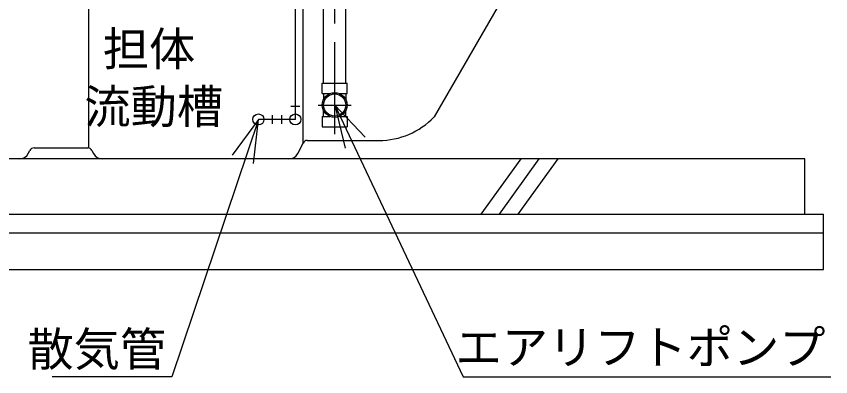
# Model space of a CAD drawing. Units: millimetres, scale not verified. Extents: x -14850 to 14850, y -10500 to 10500.
# Drawn here: x -8426 to -6221, y -6274 to -5297 of the extents above; entities that cross this region are included whole.
import ezdxf
from ezdxf.enums import TextEntityAlignment as Align

# ---------------------------------------------------------------- set-up
doc = ezdxf.new("R2010")
doc.units = ezdxf.units.MM
doc.header["$LTSCALE"] = 50
doc.linetypes.add('CHAIN1', pattern=[8, 5, -1, 1, -1])
doc.linetypes.add('LONG_DASHED1', pattern=[7, 6, -1])
doc.layers.add('0-1_機器', color=3, linetype='Continuous', lineweight=25)
doc.styles.add('ＭＳ ゴシック', font='')
doc.styles.get('ＭＳ ゴシック').set_extended_font_data('MS Gothic')

msp = doc.modelspace()

# ---------------------------------------------------------------- linework, layer by layer
at = {"layer": '0-1_機器'}
for p, q in [((-7650.19, -3845.15), (-7650.19, -5642.25)), ((-8230.19, -3927.59), (-8230.19, -5653.81)), ((-7670.19, -5576.59), (-7670.19, -3936.59)), ((-7593.69, -5478.59), (-7593.69, -4149.59)), ((-7533.69, -5478.59), (-7533.69, -4149.59)), ((-7597.19, -5478.59), (-7593.86, -5478.59)), ((-7597.19, -5506.69), (-7597.19, -5478.59)), ((-7593.69, -5478.59), (-7530.19, -5478.59)), ((-7597.19, -5506.69), (-7576.62, -5506.69)), ((-7593.86, -5506.69), (-7593.86, -5523.03)), ((-7533.69, -5506.69), (-7533.69, -5522.68)), ((-7682.19, -5540.59), (-7658.19, -5540.59)), ((-7593.86, -5568.5), (-7593.86, -5552.15)), ((-7563.69, -5537.59), (-7215.52, -6274.1)), ((-7533.69, -5568.5), (-7533.69, -5552.5)), ((-7670.19, -5576.59), (-7770.19, -5576.59)), ((-7732.69, -5564.59), (-7732.69, -5588.59)), ((-7707.69, -5564.59), (-7707.69, -5588.59)), ((-7597.19, -5568.5), (-7597.19, -5596.59)), ((-7597.19, -5568.5), (-7576.62, -5568.5)), ((-7597.19, -5596.59), (-7593.86, -5596.59)), ((-7593.69, -5596.59), (-7530.19, -5596.59)), ((-7663.4, -5668.67), (-7649.45, -5640.78)), ((-7637.83, -5633.59), (-7442.75, -5633.59)), ((-8393.4, -5668.67), (-8389.45, -5660.78)), ((-8377.83, -5653.59), (-8232.55, -5653.59)), ((-8220.92, -5660.78), (-8216.98, -5668.67)), ((-7475.66, -5683.59), (-9948.33, -5683.59)), ((-7215.52, -6274.1), (-6220.56, -6274.1))]:
    msp.add_line(p, q, dxfattribs=at)
at = {"layer": '0-1_機器', "linetype": 'CHAIN1'}
msp.add_line((-7563.69, -5616.78), (-7563.69, -3869.09), dxfattribs=at)
at = {"layer": '0-1_機器', "linetype": 'LONG_DASHED1'}
msp.add_line((-7608.07, -5537.59), (-7518.75, -5537.59), dxfattribs=at)
at = {"layer": '0-1_機器', "color": 2}
for p, q in [((-6290.19, -5683.59), (-10480.19, -5683.59)), ((-7059.56, -5683.59), (-7167.82, -5833.59)), ((-7117.82, -5833.59), (-7009.56, -5683.59)), ((-6959.56, -5683.59), (-7067.82, -5833.59)), ((-6290.19, -5833.59), (-6290.19, -5683.59)), ((-10530.19, -5833.59), (-6240.19, -5833.59)), ((-10530.19, -5883.59), (-6240.19, -5883.59))]:
    msp.add_line(p, q, dxfattribs=at)
at = {"layer": '0-1_機器'}
for points in [[(-7027.12, -5106.7), (-7029.52, -5110.86), (-7294.57, -5569.94)], [(-7550.75, -5506.69), (-7530.19, -5506.69), (-7530.19, -5478.59)], [(-7480.81, -5624.38), (-7563.69, -5537.59), (-7535.31, -5654.19)], [(-7770.19, -5576.59), (-8004.58, -6274.1), (-8329.11, -6274.1)], [(-7783.6, -5695.84), (-7770.19, -5576.59), (-7841.43, -5673.16)], [(-7550.75, -5568.5), (-7530.19, -5568.5), (-7530.19, -5596.59)]]:
    msp.add_lwpolyline(points, dxfattribs=at)
at = {"layer": '0-1_機器', "color": 2}
msp.add_lwpolyline([(-10530.19, -5833.59), (-10530.19, -5983.59), (-6240.19, -5983.59), (-6240.19, -5833.59)], dxfattribs=at)
at = {"layer": '0-1_機器'}
for centre, radius in [((-7563.69, -5537.59), 33.5), ((-7563.69, -5537.59), 30), ((-7770.19, -5576.59), 15), ((-7670.19, -5576.59), 15)]:
    msp.add_circle(centre, radius, dxfattribs=at)
for centre, radius, start, end in [((-7443.9, -5426.59), 207, 270, 316.17125), ((-7637.83, -5646.59), 13, 90, 153.43494), ((-8377.83, -5666.59), 13, 90, 153.43494), ((-8232.55, -5666.59), 13, 26.56505, 90), ((-8417.55, -5656.59), 27, 270, 333.43494), ((-8192.83, -5656.59), 27, 206.56503, 270), ((-7687.55, -5656.59), 27, 270, 333.43494)]:
    msp.add_arc(centre, radius, start, end, dxfattribs=at)

# ---------------------------------------------------------------- texts
at = {"layer": '0-1_機器', "color": 4, "style": 'ＭＳ ゴシック'}
for s, p in [('担体', (-8191.57, -5458.96)), ('流動槽', (-8241.57, -5614.95)), ('散気管', (-8395.68, -6272.67)), ('エアリフトポンプ', (-7236.39, -6267.61))]:
    msp.add_text(s, height=91.79, dxfattribs=at).set_placement(p, align=Align.BOTTOM_LEFT)

doc.saveas('drawing.dxf')
